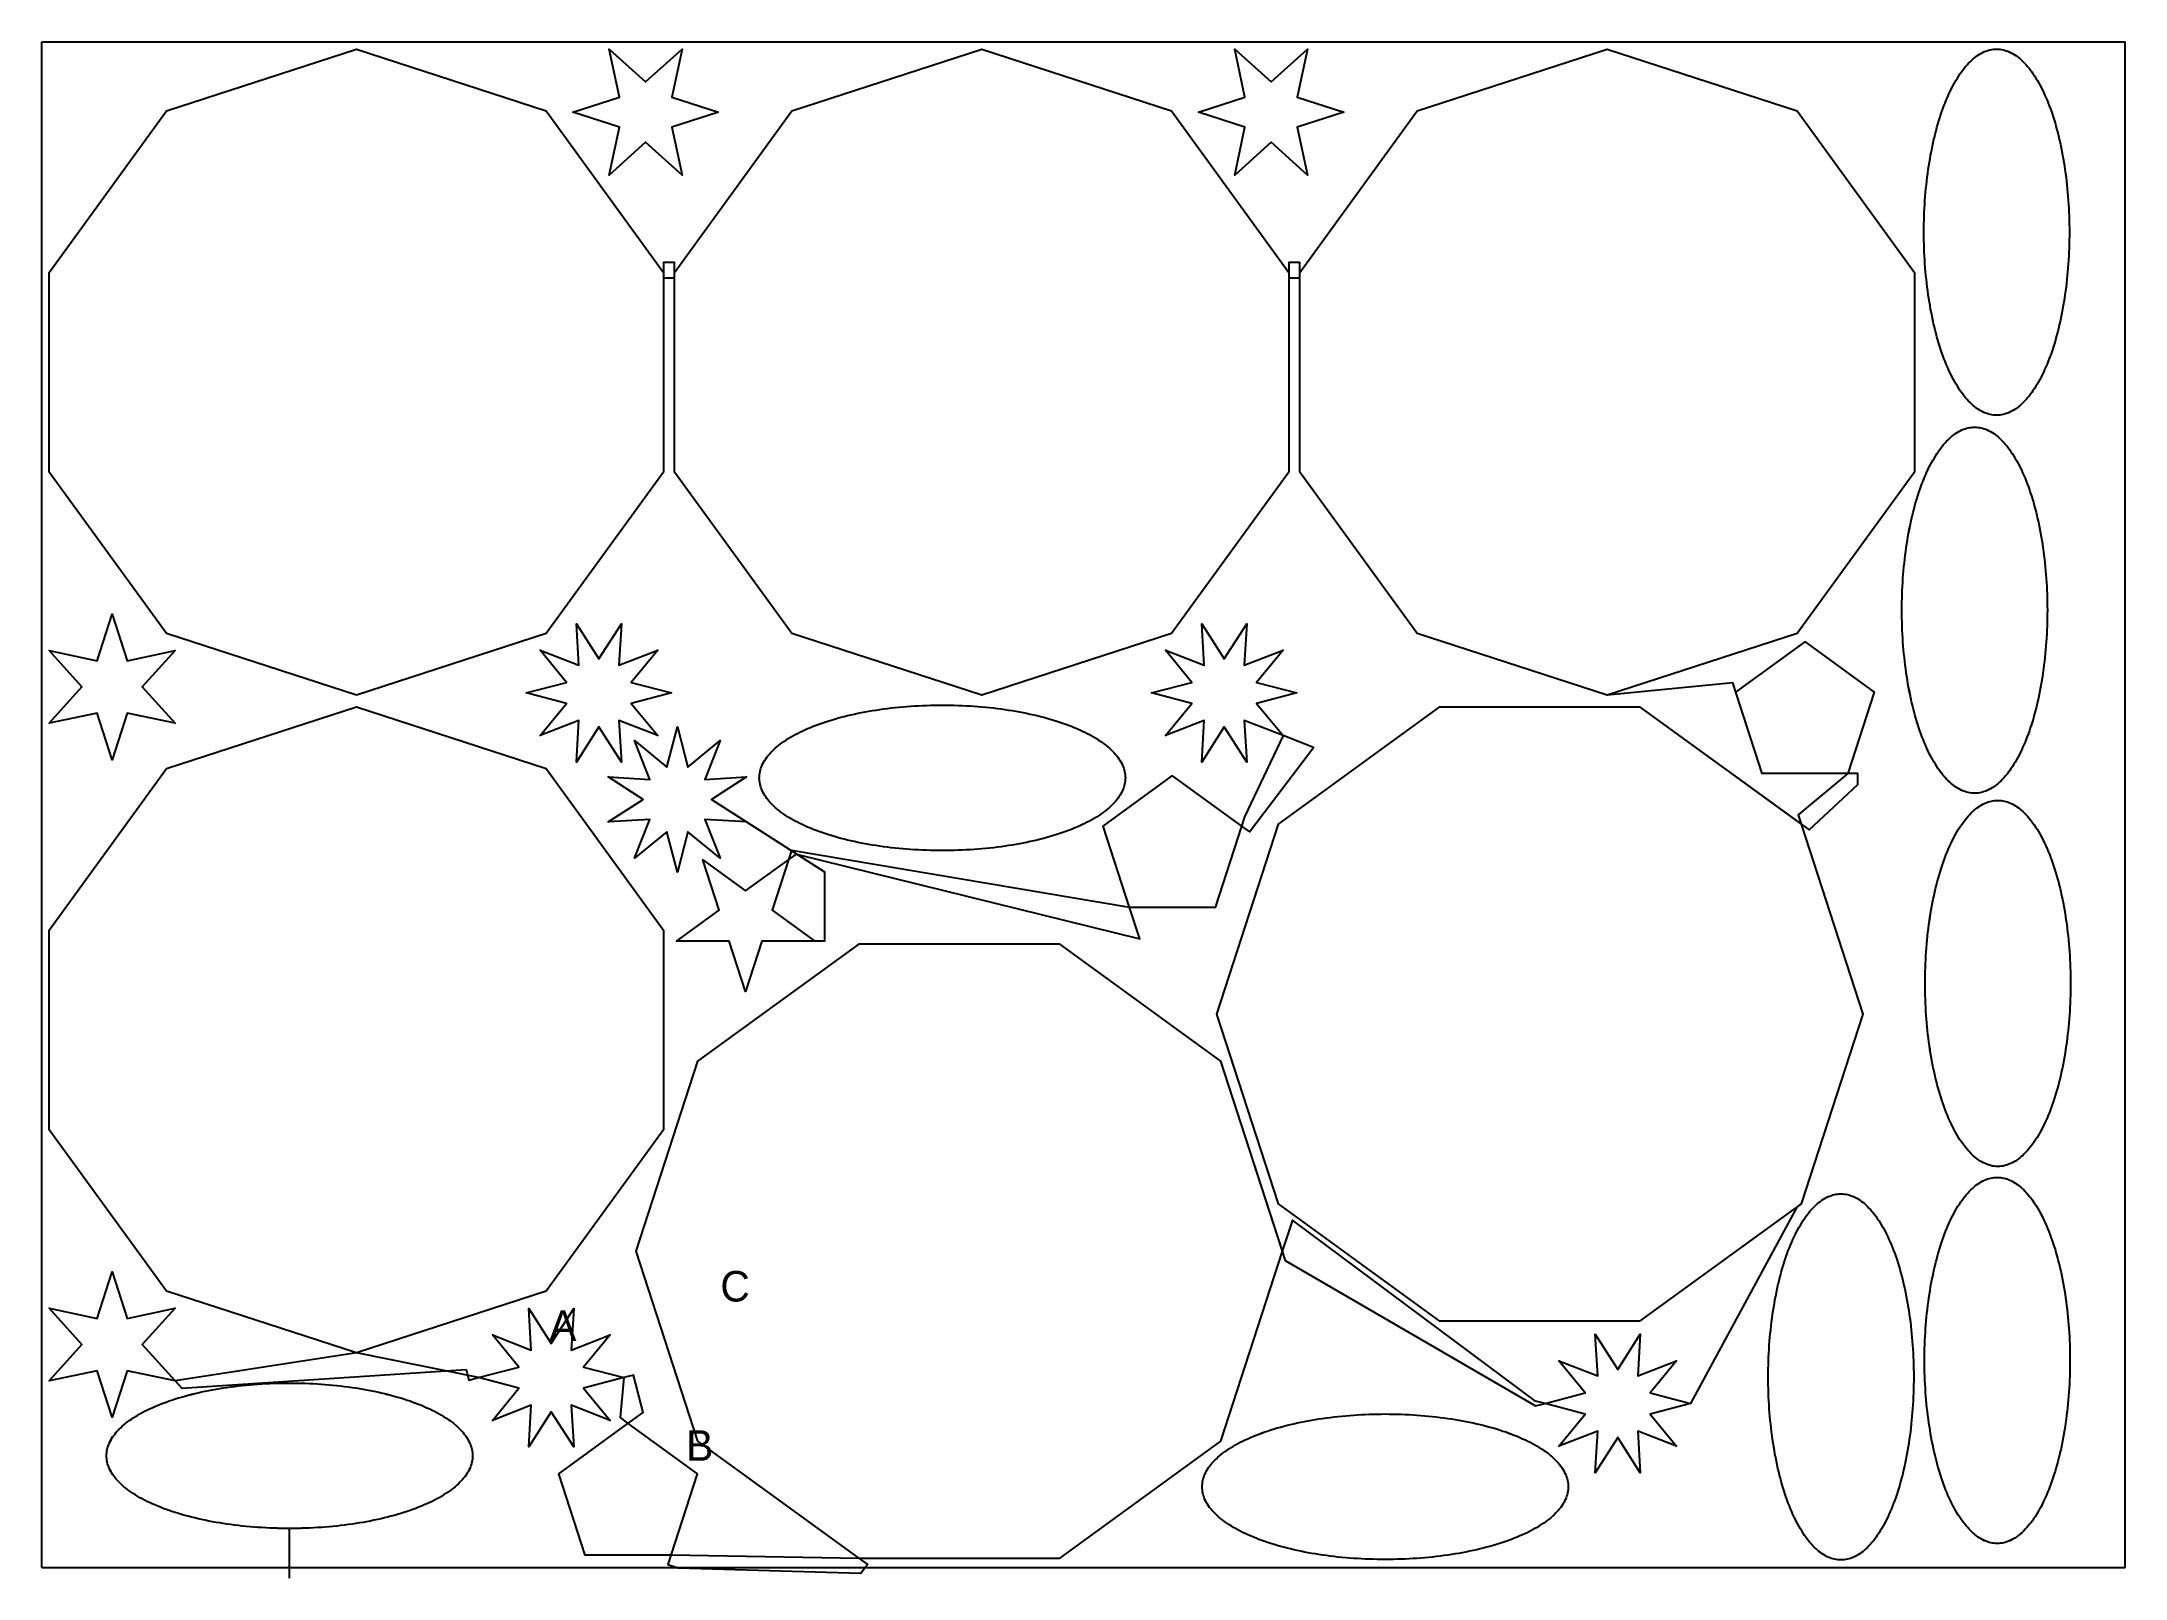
# Model space of a CAD drawing. Extents: x 0 to 2800, y -15 to 2050.
import ezdxf

# ---------------------------------------------------------------- set-up
doc = ezdxf.new("R2010")
doc.units = 0
doc.header["$LTSCALE"] = 41
doc.styles.get("Standard").update_dxf_attribs({"font": 'txt', "height": 1})

msp = doc.modelspace()

# ---------------------------------------------------------------- linework, layer by layer
at = {"layer": 'BORDER_D0_T132.1_RK1_A0_W0_EM1'}
for points in [[(422.85, 1171.8), (167.7, 1254.71), (10, 1471.76), (10, 1740.04), (167.7, 1957.09), (422.85, 2040), (678.01, 1957.09), (835.71, 1740.04), (835.71, 1732.69), (850.41, 1732.69), (850.41, 1740.04), (1008.1, 1957.09), (1263.26, 2040), (1518.42, 1957.09), (1676.12, 1740.04), (1676.12, 1732.69), (1690.82, 1732.69), (1690.82, 1740.04), (1848.51, 1957.09), (2103.67, 2040), (2358.83, 1957.09), (2516.52, 1740.04), (2516.52, 1471.76), (2358.83, 1254.71), (2103.67, 1171.8)], [(860.51, 1870.71), (811.64, 1914.82), (762.77, 1870.71), (776.53, 1935.09), (713.9, 1955.35), (776.53, 1975.62), (762.77, 2040), (811.64, 1995.89), (860.51, 2040), (846.74, 1975.62), (909.38, 1955.35)], [(1554.33, 1955.35), (1616.96, 1975.62), (1603.2, 2040), (1652.07, 1995.89), (1700.94, 2040), (1687.17, 1975.62), (1749.81, 1955.35), (1687.17, 1935.09), (1700.94, 1870.71)], [(909.38, 1955.35), (846.74, 1935.09), (860.51, 1870.71)], [(1700.94, 1870.71), (1652.07, 1914.82), (1603.2, 1870.71), (1616.96, 1935.09), (1554.33, 1955.35)], [(2364.32, 488.33), (2147.27, 330.64), (1878.98, 330.64), (1661.94, 488.33), (1579.03, 743.49), (1661.94, 998.65), (1878.98, 1156.34), (2147.27, 1156.34), (2375.03, 990.87), (2440.32, 1051.89), (2440.32, 1066.59), (2312.19, 1066.59), (2272.6, 1188.45), (2103.67, 1171.8), (1848.51, 1254.71), (1690.82, 1471.76), (1690.82, 1753.27), (1676.12, 1753.27), (1676.12, 1471.76), (1518.42, 1254.71), (1263.26, 1171.8), (1008.1, 1254.71), (850.41, 1471.76), (850.41, 1753.27), (835.71, 1753.27), (835.71, 1471.76), (678.01, 1254.71), (422.85, 1171.8)], [(947.16, 1001.61), (891.26, 1004.89), (911.66, 952.74), (868.36, 988.26), (854.21, 934.07), (840.05, 988.26), (796.76, 952.74), (817.15, 1004.89), (761.25, 1001.61), (808.41, 1031.81), (761.25, 1062.02), (817.15, 1058.73), (796.76, 1110.89), (840.05, 1075.37), (854.21, 1129.55), (868.36, 1075.37), (911.66, 1110.89), (891.26, 1058.73), (947.16, 1062.02), (900.01, 1031.81), (947.16, 1001.61), (1052.16, 934.36), (1052.16, 841.28), (967.92, 841.28), (945.97, 773.74), (924.03, 841.28), (853.02, 841.28), (910.47, 883.02), (888.52, 950.56), (945.97, 908.82), (1003.42, 950.56), (1014.13, 958.34), (1475.51, 844.65), (1461.88, 886.59), (1426.37, 995.87), (1519.33, 1063.41), (1612.29, 995.87), (1622.99, 988.09), (1709.28, 1101.49), (1668.21, 1117.55), (1616.06, 1137.95), (1619.34, 1082.04), (1589.14, 1129.2), (1558.93, 1082.04), (1562.22, 1137.95), (1510.06, 1117.55), (1545.58, 1160.85), (1491.4, 1175), (1545.58, 1189.15), (1510.06, 1232.45), (1562.22, 1212.05), (1558.93, 1267.96), (1589.14, 1220.8), (1619.34, 1267.96)], [(1619.34, 1267.96), (1616.06, 1212.05), (1668.21, 1232.45), (1632.69, 1189.15), (1686.88, 1175), (1632.69, 1160.85), (1668.21, 1117.55), (1616.37, 1008.45), (1612.29, 995.87), (1576.78, 886.59), (1461.88, 886.59), (1007.51, 963.14), (1003.42, 950.56), (981.48, 883.02), (1038.93, 841.28)], [(2276.69, 1175.87), (2369.64, 1243.41), (2462.6, 1175.87), (2427.09, 1066.59), (2360.24, 1011.23), (2364.32, 998.65), (2447.23, 743.49), (2364.32, 488.33), (2358.38, 484.01), (2215.65, 220.19), (2161.47, 206.04), (2196.98, 162.74), (2144.83, 183.14), (2148.11, 127.24), (2117.91, 174.39), (2087.71, 127.24), (2090.99, 183.14), (2038.84, 162.74), (2074.35, 206.04), (2020.17, 220.19), (2007.37, 223.54), (1680.73, 466.75), (1667.1, 424.81), (1584.2, 169.65), (1367.15, 11.96), (1098.86, 11.96), (845.31, 16.59), (730.41, 16.59), (694.9, 125.87), (787.86, 193.41), (808.34, 208.28), (795.26, 258.34), (782.46, 255), (728.28, 240.85), (763.79, 197.55), (711.64, 217.95), (714.92, 162.04), (684.72, 209.2), (654.52, 162.04), (657.8, 217.95), (605.65, 197.55), (641.16, 240.85), (586.98, 255), (422.85, 288.14), (167.7, 371.05), (10, 588.1), (10, 856.39), (167.7, 1073.44), (422.85, 1156.34), (678.01, 1073.44), (835.71, 856.39), (835.71, 588.1), (678.01, 371.05), (422.85, 288.14), (179.29, 250.51), (114.91, 264.28), (94.64, 201.64), (74.38, 264.28), (10, 250.51), (54.11, 299.38), (10, 348.25), (74.38, 334.48), (94.64, 397.12)], [(94.64, 397.12), (114.91, 334.48), (179.29, 348.25), (135.18, 299.38), (188.15, 240.69), (570.46, 265.88), (574.18, 251.66), (586.98, 255), (641.16, 269.15), (605.65, 312.45), (657.8, 292.05), (654.52, 347.96), (684.72, 300.8), (714.92, 347.96), (711.64, 292.05), (763.79, 312.45), (728.28, 269.15), (782.46, 255), (777.16, 201.18), (787.86, 193.41), (880.81, 125.87), (841.22, 4.01), (855.2, -0.53), (1100.92, -7.71), (1109.56, 4.18), (1098.86, 11.96), (881.81, 169.65), (798.91, 424.81), (881.81, 679.97), (1098.86, 837.66), (1367.15, 837.66), (1584.2, 679.97), (1671.19, 412.23), (2007.37, 216.85), (2020.17, 220.19), (2074.35, 234.34), (2038.84, 277.64), (2090.99, 257.24), (2087.71, 313.15), (2117.91, 265.99), (2148.11, 313.15), (2144.83, 257.24), (2196.98, 277.64), (2161.47, 234.34), (2215.65, 220.19)]]:
    msp.add_lwpolyline(points, dxfattribs=at)
for points in [[(2627.05, 1548.12, -0.106578), (2610.08, 1551.86, -0.081333), (2593.62, 1562.95, -0.056347), (2578.18, 1581.07, -0.039878), (2564.23, 1605.66, -0.02994), (2552.18, 1635.97, -0.023968), (2542.41, 1671.09, -0.020393), (2535.21, 1709.94, -0.01836), (2530.8, 1751.35, -0.017435), (2529.31, 1794.06, -0.017435), (2530.8, 1836.77, -0.01836), (2535.21, 1878.18, -0.020393), (2542.41, 1917.03, -0.023968), (2552.18, 1952.15, -0.02994), (2564.23, 1982.46, -0.039878), (2578.18, 2007.05, -0.056347), (2593.62, 2025.17, -0.081333), (2610.08, 2036.26, -0.106579), (2627.05, 2040, -0.106579), (2644.02, 2036.26, -0.081333), (2660.48, 2025.17, -0.056346), (2675.92, 2007.05, -0.039878), (2689.88, 1982.46, -0.02994), (2701.92, 1952.15, -0.023968), (2711.7, 1917.03, -0.020393), (2718.9, 1878.18, -0.01836), (2723.31, 1836.77, -0.017435), (2724.79, 1794.06, -0.017435), (2723.31, 1751.35, -0.01836), (2718.9, 1709.94, -0.020393), (2711.7, 1671.09, -0.023968), (2701.92, 1635.97, -0.02994), (2689.88, 1605.66, -0.039879), (2675.92, 1581.07, -0.056346), (2660.48, 1562.95, -0.081333), (2644.02, 1551.86, -0.106578), (2627.05, 1548.12)], [(2630.89, 1517.21, -0.056346), (2646.33, 1499.09, -0.039878), (2660.29, 1474.51, -0.029939), (2672.34, 1444.19, -0.023968), (2682.11, 1409.07, -0.020393), (2689.31, 1370.22, -0.01836), (2693.72, 1328.81, -0.017435), (2695.21, 1286.1, -0.017435), (2693.72, 1243.4, -0.01836), (2689.31, 1201.99, -0.020393), (2682.11, 1163.13, -0.023968), (2672.34, 1128.02, -0.029939), (2660.29, 1097.7, -0.039878), (2646.33, 1073.11, -0.056346), (2630.89, 1055, -0.081333), (2614.44, 1043.9, -0.106579), (2597.47, 1040.16, -0.10658), (2580.49, 1043.9, -0.081333), (2564.04, 1055, -0.056346), (2548.59, 1073.11, -0.039878), (2534.64, 1097.7, -0.02994), (2522.59, 1128.02, -0.023968), (2512.82, 1163.13, -0.020393), (2505.62, 1201.99, -0.01836), (2501.21, 1243.4, -0.017435), (2499.73, 1286.1, -0.017435), (2501.21, 1328.81, -0.01836), (2505.62, 1370.22, -0.020393), (2512.82, 1409.07, -0.023968), (2522.59, 1444.19, -0.02994), (2534.64, 1474.51, -0.039878), (2548.59, 1499.09, -0.056346), (2564.04, 1517.21, -0.081333), (2580.49, 1528.31, -0.10658), (2597.47, 1532.04, -0.106579), (2614.44, 1528.31, -0.081333), (2630.89, 1517.21)], [(1452.49, 1043.89, -0.081333), (1441.39, 1027.43, -0.056346), (1423.27, 1011.99, -0.039878), (1398.68, 998.04, -0.02994), (1368.37, 985.99, -0.023968), (1333.25, 976.22, -0.020393), (1294.4, 969.02, -0.01836), (1252.99, 964.61, -0.017435), (1210.28, 963.12, -0.017435), (1167.57, 964.61, -0.01836), (1126.17, 969.02, -0.020393), (1087.31, 976.22, -0.023968), (1052.19, 985.99, -0.02994), (1021.88, 998.04, -0.039878), (997.29, 1011.99, -0.056346), (979.17, 1027.43, -0.081333), (968.08, 1043.89, -0.10658), (964.34, 1060.86, -0.106579), (968.08, 1077.83, -0.081333), (979.17, 1094.29, -0.056346), (997.29, 1109.73, -0.039878), (1021.88, 1123.69, -0.02994), (1052.19, 1135.73, -0.023968), (1087.31, 1145.51, -0.020393), (1126.17, 1152.71, -0.01836), (1167.57, 1157.12, -0.017435), (1210.28, 1158.6, -0.017435), (1252.99, 1157.12, -0.01836), (1294.4, 1152.71, -0.020393), (1333.25, 1145.51, -0.023968), (1368.37, 1135.73, -0.02994), (1398.68, 1123.69, -0.039878), (1423.27, 1109.73, -0.056347), (1441.39, 1094.29, -0.081333), (1452.49, 1077.83, -0.106579), (1456.22, 1060.86, -0.10658), (1452.49, 1043.89)], [(2645.61, 1026.88, -0.081333), (2662.07, 1015.79, -0.056346), (2677.51, 997.67, -0.039878), (2691.47, 973.08, -0.029939), (2703.51, 942.77, -0.023968), (2713.29, 907.65, -0.020393), (2720.49, 868.79, -0.01836), (2724.9, 827.39, -0.017435), (2726.38, 784.68, -0.017435), (2724.9, 741.97, -0.01836), (2720.49, 700.56, -0.020393), (2713.29, 661.71, -0.023968), (2703.51, 626.59, -0.02994), (2691.47, 596.28, -0.039878), (2677.51, 571.69, -0.056346), (2662.07, 553.57, -0.081333), (2645.61, 542.47, -0.106579), (2628.64, 538.74, -0.10658), (2611.67, 542.47, -0.081333), (2595.21, 553.57, -0.056346), (2579.77, 571.69, -0.039878), (2565.82, 596.28, -0.02994), (2553.77, 626.59, -0.023968), (2544, 661.71, -0.020393), (2536.8, 700.56, -0.01836), (2532.39, 741.97, -0.017435), (2530.9, 784.68, -0.017435), (2532.39, 827.39, -0.01836), (2536.8, 868.79, -0.020393), (2544, 907.65, -0.023968), (2553.77, 942.77, -0.02994), (2565.82, 973.08, -0.039878), (2579.77, 997.67, -0.056346), (2595.21, 1015.79, -0.081333), (2611.67, 1026.88, -0.10658), (2628.64, 1030.62, -0.106579), (2645.61, 1026.88)], [(2644.84, 520.3, -0.081333), (2661.29, 509.21, -0.056347), (2676.74, 491.09, -0.039878), (2690.69, 466.5, -0.02994), (2702.74, 436.18, -0.023968), (2712.51, 401.07, -0.020393), (2719.71, 362.21, -0.01836), (2724.12, 320.8, -0.017435), (2725.61, 278.1, -0.017435), (2724.12, 235.39, -0.01836), (2719.71, 193.98, -0.020393), (2712.51, 155.13, -0.023968), (2702.74, 120.01, -0.02994), (2690.69, 89.7, -0.039878), (2676.74, 65.11, -0.056347), (2661.29, 46.99, -0.081333), (2644.84, 35.89, -0.106579), (2627.87, 32.16, -0.106579), (2610.89, 35.89, -0.081333), (2594.44, 46.99, -0.056346), (2579, 65.11, -0.039878), (2565.04, 89.7, -0.02994), (2552.99, 120.01, -0.023968), (2543.22, 155.13, -0.020393), (2536.02, 193.98, -0.01836), (2531.61, 235.39, -0.017435), (2530.13, 278.1, -0.017435), (2531.61, 320.8, -0.01836), (2536.02, 362.21, -0.020393), (2543.22, 401.07, -0.023968), (2552.99, 436.18, -0.02994), (2565.04, 466.5, -0.039878), (2579, 491.09, -0.056346), (2594.44, 509.21, -0.081333), (2610.89, 520.3, -0.106579), (2627.87, 524.04, -0.106579), (2644.84, 520.3)], [(2333.22, 132.97, -0.020393), (2326.02, 171.82, -0.01836), (2321.61, 213.23, -0.017435), (2320.12, 255.94, -0.017435), (2321.61, 298.65, -0.01836), (2326.02, 340.06, -0.020393), (2333.22, 378.91, -0.023968), (2342.99, 414.03, -0.02994), (2355.04, 444.34, -0.039878), (2368.99, 468.93, -0.056347), (2384.43, 487.05, -0.081333), (2400.89, 498.14, -0.106579), (2417.86, 501.88, -0.106579), (2434.83, 498.14, -0.081333), (2451.29, 487.05, -0.056346), (2466.73, 468.93, -0.039878), (2480.69, 444.34, -0.02994), (2492.74, 414.03, -0.023968), (2502.51, 378.91, -0.020393), (2509.71, 340.06, -0.01836), (2514.12, 298.65, -0.017435), (2515.6, 255.94, -0.017435), (2514.12, 213.23, -0.01836), (2509.71, 171.82, -0.020393), (2502.51, 132.97, -0.023968), (2492.74, 97.85, -0.02994), (2480.69, 67.54, -0.039878), (2466.73, 42.95, -0.056346), (2451.29, 24.83, -0.081333), (2434.83, 13.74, -0.106579), (2417.86, 10, -0.106579), (2400.89, 13.74, -0.081333), (2384.43, 24.83, -0.056347), (2368.99, 42.95, -0.039878), (2355.04, 67.54, -0.02994), (2342.99, 97.85, -0.023968), (2333.22, 132.97)], [(1617.03, 171.18, -0.02994), (1647.34, 183.23, -0.023968), (1682.46, 193, -0.020393), (1721.31, 200.2, -0.01836), (1762.72, 204.61, -0.017435), (1805.43, 206.1, -0.017435), (1848.14, 204.61, -0.01836), (1889.55, 200.2, -0.020393), (1928.4, 193, -0.023968), (1963.52, 183.23, -0.02994), (1993.83, 171.18, -0.039878), (2018.42, 157.23, -0.056346), (2036.54, 141.79, -0.081333), (2047.63, 125.33, -0.106579), (2051.37, 108.36, -0.106579), (2047.63, 91.39, -0.081333), (2036.54, 74.93, -0.056346), (2018.42, 59.49, -0.039878), (1993.83, 45.53, -0.02994), (1963.52, 33.49, -0.023968), (1928.4, 23.71, -0.020393), (1889.55, 16.51, -0.01836), (1848.14, 12.1, -0.017435), (1805.43, 10.62, -0.017435), (1762.72, 12.1, -0.01836), (1721.31, 16.51, -0.020393), (1682.46, 23.71, -0.023968), (1647.34, 33.49, -0.02994), (1617.03, 45.53, -0.039879), (1592.44, 59.49, -0.056346), (1574.32, 74.93, -0.081333), (1563.23, 91.39, -0.106579), (1559.49, 108.36, -0.106579), (1563.23, 125.33, -0.081333), (1574.32, 141.79, -0.056346), (1592.44, 157.23, -0.039878), (1617.03, 171.18)]]:
    msp.add_lwpolyline(points, format="xyb", close=True, dxfattribs=at)
for points in [[(179.29, 1134.11), (114.91, 1147.88), (94.64, 1085.24), (74.38, 1147.88), (10, 1134.11), (54.11, 1182.98), (10, 1231.85), (74.38, 1218.08), (94.64, 1280.72), (114.91, 1218.08), (179.29, 1231.85), (135.18, 1182.98), (179.29, 1134.11)], [(827.82, 1117.55), (775.66, 1137.95), (778.95, 1082.04), (748.74, 1129.2), (718.54, 1082.04), (721.83, 1137.95), (669.67, 1117.55), (705.19, 1160.85), (651.01, 1175), (705.19, 1189.15), (669.67, 1232.45), (721.83, 1212.05), (718.54, 1267.96), (748.74, 1220.8), (778.95, 1267.96), (775.66, 1212.05), (827.82, 1232.45), (792.3, 1189.15), (846.48, 1175), (792.3, 1160.85), (827.82, 1117.55)]]:
    msp.add_lwpolyline(points, close=True, dxfattribs=at)
msp.add_lwpolyline([(333.1, -14.7), (333.1, 52.26, -0.017435), (290.39, 53.74, -0.01836), (248.98, 58.15, -0.020393), (210.13, 65.36, -0.023968), (175.01, 75.13, -0.02994), (144.69, 87.17, -0.039878), (120.11, 101.13, -0.056346), (101.99, 116.57, -0.081333), (90.89, 133.03, -0.106579), (87.15, 150, -0.106579), (90.89, 166.97, -0.081333), (101.99, 183.43, -0.056346), (120.11, 198.87, -0.039878), (144.69, 212.83, -0.02994), (175.01, 224.87, -0.023968), (210.13, 234.65, -0.020393), (248.98, 241.85, -0.01836), (290.39, 246.26, -0.017435), (333.1, 247.74, -0.017435), (375.8, 246.26, -0.01836), (417.21, 241.85, -0.020393), (456.07, 234.65, -0.023968), (491.18, 224.87, -0.02994), (521.5, 212.83, -0.039878), (546.09, 198.87, -0.056346), (564.2, 183.43, -0.081333), (575.3, 166.97, -0.106579), (579.03, 150, -0.106579), (575.3, 133.03, -0.081333), (564.2, 116.57, -0.056346), (546.09, 101.13, -0.039879), (521.5, 87.17, -0.02994), (491.18, 75.13, -0.023968), (456.07, 65.36, -0.020393), (417.21, 58.15, -0.01836), (375.8, 53.74, -0.017435), (333.1, 52.26)], format="xyb", dxfattribs=at)
at = {"layer": 'BORDER_D0_T132_RK1_A0_W0_EM1_RI1_ID0001'}
for points in [[(846.49, 1175), (792.31, 1160.84), (827.82, 1117.55), (775.67, 1137.94), (778.95, 1082.04), (748.75, 1129.2), (718.55, 1082.04), (721.83, 1137.94), (669.68, 1117.55), (705.19, 1160.84), (651.01, 1175), (705.19, 1189.15), (669.68, 1232.45), (721.83, 1212.05), (718.55, 1267.95), (748.75, 1220.8), (778.95, 1267.95), (775.67, 1212.05), (827.82, 1232.45), (792.31, 1189.15), (846.49, 1175)], [(1686.88, 1175), (1632.7, 1160.84), (1668.21, 1117.55), (1616.06, 1137.94), (1619.34, 1082.04), (1589.14, 1129.2), (1558.94, 1082.04), (1562.22, 1137.94), (1510.07, 1117.55), (1545.58, 1160.84), (1491.4, 1175), (1545.58, 1189.15), (1510.07, 1232.45), (1562.22, 1212.05), (1558.94, 1267.95), (1589.14, 1220.8), (1619.34, 1267.95), (1616.06, 1212.05), (1668.21, 1232.45), (1632.7, 1189.15), (1686.88, 1175)], [(854.22, 934.08), (840.06, 988.25), (796.77, 952.75), (817.16, 1004.89), (761.26, 1001.61), (808.42, 1031.82), (761.26, 1062.01), (817.16, 1058.74), (796.77, 1110.88), (840.06, 1075.37), (854.22, 1129.56), (868.37, 1075.37), (911.67, 1110.88), (891.27, 1058.74), (947.17, 1062.01), (900.02, 1031.82), (947.17, 1001.61), (891.27, 1004.89), (911.67, 952.75), (868.37, 988.25), (854.22, 934.08)], [(782.46, 255.01), (728.28, 240.85), (763.79, 197.56), (711.64, 217.95), (714.92, 162.05), (684.72, 209.21), (654.52, 162.05), (657.8, 217.95), (605.65, 197.56), (641.16, 240.85), (586.98, 255.01), (641.16, 269.16), (605.65, 312.46), (657.8, 292.06), (654.52, 347.96), (684.72, 300.81), (714.92, 347.96), (711.64, 292.06), (763.79, 312.46), (728.28, 269.16), (782.46, 255.01)], [(2215.65, 220.2), (2161.47, 206.04), (2196.98, 162.75), (2144.83, 183.14), (2148.11, 127.24), (2117.91, 174.4), (2087.71, 127.24), (2090.99, 183.14), (2038.84, 162.75), (2074.35, 206.04), (2020.17, 220.2), (2074.35, 234.35), (2038.84, 277.65), (2090.99, 257.25), (2087.71, 313.15), (2117.91, 266), (2148.11, 313.15), (2144.83, 257.25), (2196.98, 277.65), (2161.47, 234.35), (2215.65, 220.2)]]:
    msp.add_lwpolyline(points, close=True, dxfattribs=at)
at = {"layer": 'BORDER_D0_T132_RK1_A0_W0_EM1_RI1_ID0004'}
for points in [[(422.85, 1171.79), (167.7, 1254.7), (10, 1471.75), (10, 1740.03), (167.7, 1957.08), (422.85, 2039.99), (678.01, 1957.08), (835.71, 1740.03), (835.71, 1471.75), (678.01, 1254.7), (422.85, 1171.79)], [(1263.26, 1171.79), (1008.11, 1254.7), (850.41, 1471.75), (850.41, 1740.03), (1008.11, 1957.08), (1263.26, 2039.99), (1518.42, 1957.08), (1676.12, 1740.03), (1676.12, 1471.75), (1518.42, 1254.7), (1263.26, 1171.79)], [(2103.67, 1171.79), (1848.52, 1254.7), (1690.82, 1471.75), (1690.82, 1740.03), (1848.52, 1957.08), (2103.67, 2039.99), (2358.83, 1957.08), (2516.53, 1740.03), (2516.53, 1471.75), (2358.83, 1254.7), (2103.67, 1171.79)], [(422.85, 288.14), (167.7, 371.05), (10, 588.1), (10, 856.38), (167.7, 1073.43), (422.85, 1156.34), (678.01, 1073.43), (835.71, 856.38), (835.71, 588.1), (678.01, 371.05), (422.85, 288.14)], [(2447.23, 743.49), (2364.32, 488.34), (2147.27, 330.64), (1878.99, 330.64), (1661.94, 488.34), (1579.03, 743.49), (1661.94, 998.65), (1878.99, 1156.35), (2147.27, 1156.35), (2364.32, 998.65), (2447.23, 743.49)], [(1667.11, 424.81), (1584.2, 169.66), (1367.15, 11.96), (1098.87, 11.96), (881.82, 169.66), (798.91, 424.81), (881.82, 679.97), (1098.87, 837.67), (1367.15, 837.67), (1584.2, 679.97), (1667.11, 424.81)]]:
    msp.add_lwpolyline(points, close=True, dxfattribs=at)
at = {"layer": 'BORDER_D0_T132_RK1_A0_W0_EM1_RI1_ID0007'}
msp.add_lwpolyline([(945.98, 773.75), (924.03, 841.28), (853.02, 841.28), (910.47, 883.02), (888.53, 950.56), (945.98, 908.82), (1003.43, 950.56), (981.48, 883.02), (1038.93, 841.28), (967.92, 841.28), (945.98, 773.75)], close=True, dxfattribs=at)
at = {"layer": 'BORDER_D0_T132_RK1_A0_W0_EM1_RI1_ID0009'}
for points in [[(909.38, 1955.35), (846.74, 1935.09), (860.51, 1870.71), (811.64, 1914.82), (762.77, 1870.71), (776.54, 1935.09), (713.9, 1955.35), (776.54, 1975.62), (762.77, 2040), (811.64, 1995.89), (860.51, 2040), (846.74, 1975.62), (909.38, 1955.35)], [(1749.81, 1955.35), (1687.17, 1935.09), (1700.94, 1870.71), (1652.07, 1914.82), (1603.2, 1870.71), (1616.97, 1935.09), (1554.33, 1955.35), (1616.97, 1975.62), (1603.2, 2040), (1652.07, 1995.89), (1700.94, 2040), (1687.17, 1975.62), (1749.81, 1955.35)], [(94.64, 1085.23), (74.38, 1147.87), (10, 1134.1), (54.11, 1182.97), (10, 1231.84), (74.38, 1218.07), (94.64, 1280.71), (114.91, 1218.07), (179.28, 1231.84), (135.18, 1182.97), (179.28, 1134.1), (114.91, 1147.87), (94.64, 1085.23)], [(94.64, 201.63), (74.38, 264.27), (10, 250.5), (54.11, 299.37), (10, 348.24), (74.38, 334.47), (94.64, 397.11), (114.91, 334.47), (179.28, 348.24), (135.18, 299.37), (179.28, 250.5), (114.91, 264.27), (94.64, 201.63)]]:
    msp.add_lwpolyline(points, close=True, dxfattribs=at)
at = {"layer": 'BORDER_D0_T132_RK1_A0_W0_EM1_RI1_ID0018'}
for points in [[(2627.05, 2040, -0.106572), (2644.02, 2036.26, -0.081329), (2660.48, 2025.17, -0.056349), (2675.92, 2007.05, -0.039882), (2689.88, 1982.46, -0.029934), (2701.92, 1952.15, -0.02397), (2711.69, 1917.03, -0.020392), (2718.9, 1878.18, -0.01836), (2723.3, 1836.77, -0.017437), (2724.79, 1794.06, -0.017437), (2723.3, 1751.35, -0.01836), (2718.9, 1709.94, -0.020392), (2711.69, 1671.09, -0.02397), (2701.92, 1635.97, -0.029934), (2689.88, 1605.66, -0.039882), (2675.92, 1581.07, -0.056349), (2660.48, 1562.95, -0.081329), (2644.02, 1551.86, -0.106572), (2627.05, 1548.12, -0.106572), (2610.08, 1551.86, -0.081329), (2593.62, 1562.95, -0.056348), (2578.18, 1581.07, -0.039883), (2564.22, 1605.66, -0.029934), (2552.18, 1635.97, -0.02397), (2542.41, 1671.09, -0.020392), (2535.2, 1709.94, -0.01836), (2530.8, 1751.35, -0.017437), (2529.31, 1794.06, -0.017436), (2530.8, 1836.77, -0.01836), (2535.2, 1878.18, -0.020392), (2542.41, 1917.03, -0.02397), (2552.18, 1952.15, -0.029934), (2564.22, 1982.46, -0.039883), (2578.18, 2007.05, -0.056348), (2593.62, 2025.17, -0.081329), (2610.08, 2036.26, -0.106572), (2627.05, 2040)], [(2597.47, 1532.04, -0.106572), (2614.44, 1528.3, -0.081329), (2630.9, 1517.21, -0.056349), (2646.34, 1499.09, -0.039882), (2660.3, 1474.5, -0.029934), (2672.34, 1444.19, -0.02397), (2682.11, 1409.07, -0.020392), (2689.32, 1370.22, -0.01836), (2693.72, 1328.81, -0.017437), (2695.21, 1286.1, -0.017437), (2693.72, 1243.39, -0.01836), (2689.32, 1201.98, -0.020392), (2682.11, 1163.13, -0.02397), (2672.34, 1128.01, -0.029934), (2660.3, 1097.7, -0.039882), (2646.34, 1073.11, -0.056349), (2630.9, 1054.99, -0.081329), (2614.44, 1043.9, -0.106572), (2597.47, 1040.16, -0.106572), (2580.5, 1043.9, -0.081329), (2564.04, 1054.99, -0.056348), (2548.6, 1073.11, -0.039883), (2534.64, 1097.7, -0.029934), (2522.6, 1128.01, -0.02397), (2512.83, 1163.13, -0.020392), (2505.62, 1201.98, -0.01836), (2501.22, 1243.39, -0.017437), (2499.73, 1286.1, -0.017436), (2501.22, 1328.81, -0.01836), (2505.62, 1370.22, -0.020392), (2512.83, 1409.07, -0.02397), (2522.6, 1444.19, -0.029934), (2534.64, 1474.5, -0.039883), (2548.6, 1499.09, -0.056348), (2564.04, 1517.21, -0.081329), (2580.5, 1528.3, -0.106572), (2597.47, 1532.04)], [(1456.22, 1060.86, -0.106572), (1452.48, 1043.89, -0.08133), (1441.39, 1027.43, -0.056348), (1423.27, 1011.99, -0.039882), (1398.68, 998.03, -0.029934), (1368.37, 985.99, -0.02397), (1333.25, 976.22, -0.020392), (1294.4, 969.01, -0.01836), (1252.99, 964.61, -0.017437), (1210.28, 963.12, -0.017437), (1167.57, 964.61, -0.01836), (1126.16, 969.01, -0.020392), (1087.31, 976.22, -0.02397), (1052.19, 985.99, -0.029934), (1021.88, 998.03, -0.039882), (997.29, 1011.99, -0.056348), (979.17, 1027.43, -0.08133), (968.08, 1043.89, -0.106572), (964.34, 1060.86, -0.106572), (968.08, 1077.83, -0.08133), (979.17, 1094.29, -0.056348), (997.29, 1109.73, -0.039882), (1021.88, 1123.69, -0.029934), (1052.19, 1135.73, -0.02397), (1087.31, 1145.5, -0.020392), (1126.16, 1152.71, -0.01836), (1167.57, 1157.11, -0.017437), (1210.28, 1158.6, -0.017437), (1252.99, 1157.11, -0.01836), (1294.4, 1152.71, -0.020392), (1333.25, 1145.5, -0.02397), (1368.37, 1135.73, -0.029934), (1398.68, 1123.69, -0.039882), (1423.27, 1109.73, -0.056348), (1441.39, 1094.29, -0.08133), (1452.48, 1077.83, -0.106572), (1456.22, 1060.86)], [(2628.64, 1030.62, -0.106572), (2645.61, 1026.88, -0.081329), (2662.07, 1015.79, -0.056349), (2677.51, 997.67, -0.039882), (2691.47, 973.08, -0.029934), (2703.51, 942.77, -0.02397), (2713.28, 907.65, -0.020392), (2720.49, 868.8, -0.01836), (2724.89, 827.39, -0.017437), (2726.38, 784.68, -0.017437), (2724.89, 741.97, -0.01836), (2720.49, 700.56, -0.020392), (2713.28, 661.71, -0.02397), (2703.51, 626.59, -0.029934), (2691.47, 596.28, -0.039882), (2677.51, 571.69, -0.056349), (2662.07, 553.57, -0.081329), (2645.61, 542.48, -0.106572), (2628.64, 538.74, -0.106572), (2611.67, 542.48, -0.081329), (2595.21, 553.57, -0.056348), (2579.77, 571.69, -0.039882), (2565.81, 596.28, -0.029934), (2553.77, 626.59, -0.02397), (2544, 661.71, -0.020392), (2536.79, 700.56, -0.01836), (2532.39, 741.97, -0.017437), (2530.9, 784.68, -0.017437), (2532.39, 827.39, -0.01836), (2536.79, 868.8, -0.020392), (2544, 907.65, -0.02397), (2553.77, 942.77, -0.029934), (2565.81, 973.08, -0.039883), (2579.77, 997.67, -0.056348), (2595.21, 1015.79, -0.081329), (2611.67, 1026.88, -0.106572), (2628.64, 1030.62)], [(2627.87, 524.04, -0.106572), (2644.84, 520.3, -0.081329), (2661.3, 509.21, -0.056349), (2676.74, 491.09, -0.039882), (2690.7, 466.5, -0.029934), (2702.74, 436.19, -0.02397), (2712.51, 401.07, -0.020392), (2719.72, 362.22, -0.01836), (2724.12, 320.81, -0.017437), (2725.61, 278.1, -0.017437), (2724.12, 235.39, -0.01836), (2719.72, 193.98, -0.020392), (2712.51, 155.13, -0.02397), (2702.74, 120.01, -0.029934), (2690.7, 89.7, -0.039882), (2676.74, 65.11, -0.056349), (2661.3, 46.99, -0.081329), (2644.84, 35.9, -0.106572), (2627.87, 32.16, -0.106572), (2610.9, 35.9, -0.081329), (2594.44, 46.99, -0.056348), (2579, 65.11, -0.039883), (2565.04, 89.7, -0.029934), (2553, 120.01, -0.02397), (2543.23, 155.13, -0.020392), (2536.02, 193.98, -0.01836), (2531.62, 235.39, -0.017436), (2530.13, 278.1, -0.017437), (2531.62, 320.81, -0.01836), (2536.02, 362.22, -0.020392), (2543.23, 401.07, -0.02397), (2553, 436.19, -0.029934), (2565.04, 466.5, -0.039883), (2579, 491.09, -0.056348), (2594.44, 509.21, -0.081329), (2610.9, 520.3, -0.106572), (2627.87, 524.04)], [(2417.86, 501.88, -0.106572), (2434.83, 498.14, -0.081329), (2451.29, 487.05, -0.056349), (2466.73, 468.93, -0.039882), (2480.69, 444.34, -0.029934), (2492.73, 414.03, -0.02397), (2502.5, 378.91, -0.020392), (2509.71, 340.06, -0.01836), (2514.11, 298.65, -0.017437), (2515.6, 255.94, -0.017437), (2514.11, 213.23, -0.01836), (2509.71, 171.82, -0.020392), (2502.5, 132.97, -0.02397), (2492.73, 97.85, -0.029934), (2480.69, 67.54, -0.039882), (2466.73, 42.95, -0.056349), (2451.29, 24.83, -0.081329), (2434.83, 13.74, -0.106572), (2417.86, 10, -0.106572), (2400.89, 13.74, -0.081329), (2384.43, 24.83, -0.056348), (2368.99, 42.95, -0.039883), (2355.03, 67.54, -0.029934), (2342.99, 97.85, -0.02397), (2333.22, 132.97, -0.020392), (2326.01, 171.82, -0.01836), (2321.61, 213.23, -0.017436), (2320.12, 255.94, -0.017437), (2321.61, 298.65, -0.01836), (2326.01, 340.06, -0.020392), (2333.22, 378.91, -0.02397), (2342.99, 414.03, -0.029934), (2355.03, 444.34, -0.039883), (2368.99, 468.93, -0.056348), (2384.43, 487.05, -0.081329), (2400.89, 498.14, -0.106572), (2417.86, 501.88)], [(579.04, 150, -0.106572), (575.3, 133.03, -0.081329), (564.21, 116.57, -0.056348), (546.09, 101.13, -0.039882), (521.5, 87.17, -0.029934), (491.19, 75.13, -0.02397), (456.07, 65.36, -0.020392), (417.22, 58.15, -0.01836), (375.81, 53.75, -0.017436), (333.1, 52.26, -0.017436), (290.39, 53.75, -0.01836), (248.98, 58.15, -0.020392), (210.13, 65.36, -0.02397), (175.01, 75.13, -0.029934), (144.7, 87.17, -0.039882), (120.11, 101.13, -0.056348), (101.99, 116.57, -0.081329), (90.9, 133.03, -0.106572), (87.16, 150, -0.106572), (90.9, 166.97, -0.081329), (101.99, 183.43, -0.056349), (120.11, 198.87, -0.039882), (144.7, 212.83, -0.029934), (175.01, 224.87, -0.02397), (210.13, 234.64, -0.020392), (248.98, 241.85, -0.01836), (290.39, 246.25, -0.017437), (333.1, 247.74, -0.017437), (375.81, 246.25, -0.01836), (417.22, 241.85, -0.020392), (456.07, 234.64, -0.02397), (491.19, 224.87, -0.029934), (521.5, 212.83, -0.039882), (546.09, 198.87, -0.056349), (564.21, 183.43, -0.081329), (575.3, 166.97, -0.106572), (579.04, 150)], [(2051.37, 108.36, -0.106572), (2047.63, 91.39, -0.081329), (2036.54, 74.93, -0.056348), (2018.42, 59.49, -0.039882), (1993.83, 45.53, -0.029934), (1963.52, 33.49, -0.02397), (1928.4, 23.72, -0.020392), (1889.55, 16.51, -0.01836), (1848.14, 12.11, -0.017436), (1805.43, 10.62, -0.017436), (1762.72, 12.11, -0.01836), (1721.31, 16.51, -0.020392), (1682.46, 23.72, -0.02397), (1647.34, 33.49, -0.029934), (1617.03, 45.53, -0.039882), (1592.44, 59.49, -0.056349), (1574.32, 74.93, -0.081329), (1563.23, 91.39, -0.106572), (1559.49, 108.36, -0.106572), (1563.23, 125.33, -0.081329), (1574.32, 141.79, -0.056348), (1592.44, 157.23, -0.039882), (1617.03, 171.19, -0.029934), (1647.34, 183.23, -0.02397), (1682.46, 193, -0.020392), (1721.31, 200.21, -0.01836), (1762.72, 204.61, -0.017437), (1805.43, 206.1, -0.017437), (1848.14, 204.61, -0.01836), (1889.55, 200.21, -0.020392), (1928.4, 193, -0.02397), (1963.52, 183.23, -0.029934), (1993.83, 171.19, -0.039882), (2018.42, 157.23, -0.056349), (2036.54, 141.79, -0.081329), (2047.63, 125.33, -0.106572), (2051.37, 108.36)]]:
    msp.add_lwpolyline(points, format="xyb", close=True, dxfattribs=at)
at = {"layer": 'BORDER_D0_T132_RK1_A0_W0_EM1_RI1_ID0025'}
for points in [[(2369.64, 1243.4), (2462.6, 1175.87), (2427.09, 1066.59), (2312.19, 1066.59), (2276.69, 1175.87), (2369.64, 1243.4)], [(1519.32, 1063.41), (1612.28, 995.88), (1576.77, 886.6), (1461.87, 886.6), (1426.37, 995.88), (1519.32, 1063.41)], [(787.85, 193.41), (880.81, 125.88), (845.3, 16.6), (730.4, 16.6), (694.9, 125.88), (787.85, 193.41)]]:
    msp.add_lwpolyline(points, close=True, dxfattribs=at)
at = {"layer": 'FRAME_Z18', "linetype": 'CONTINUOUS'}
for p, q in [((0, 2050), (2800, 2050)), ((0, 0), (0, 2050)), ((2800, 0), (2800, 2050)), ((0, 0), (2800, 0))]:
    msp.add_line(p, q, dxfattribs=at)

# ---------------------------------------------------------------- texts
at = {"layer": 'TEXT'}
for s, p in [('C', (912.04, 357.23, 18)), ('A', (682.04, 304.23, 18)), ('B', (866.04, 143.23, 18))]:
    msp.add_text(s, height=41, dxfattribs=at).set_placement(p)

doc.saveas('drawing.dxf')
